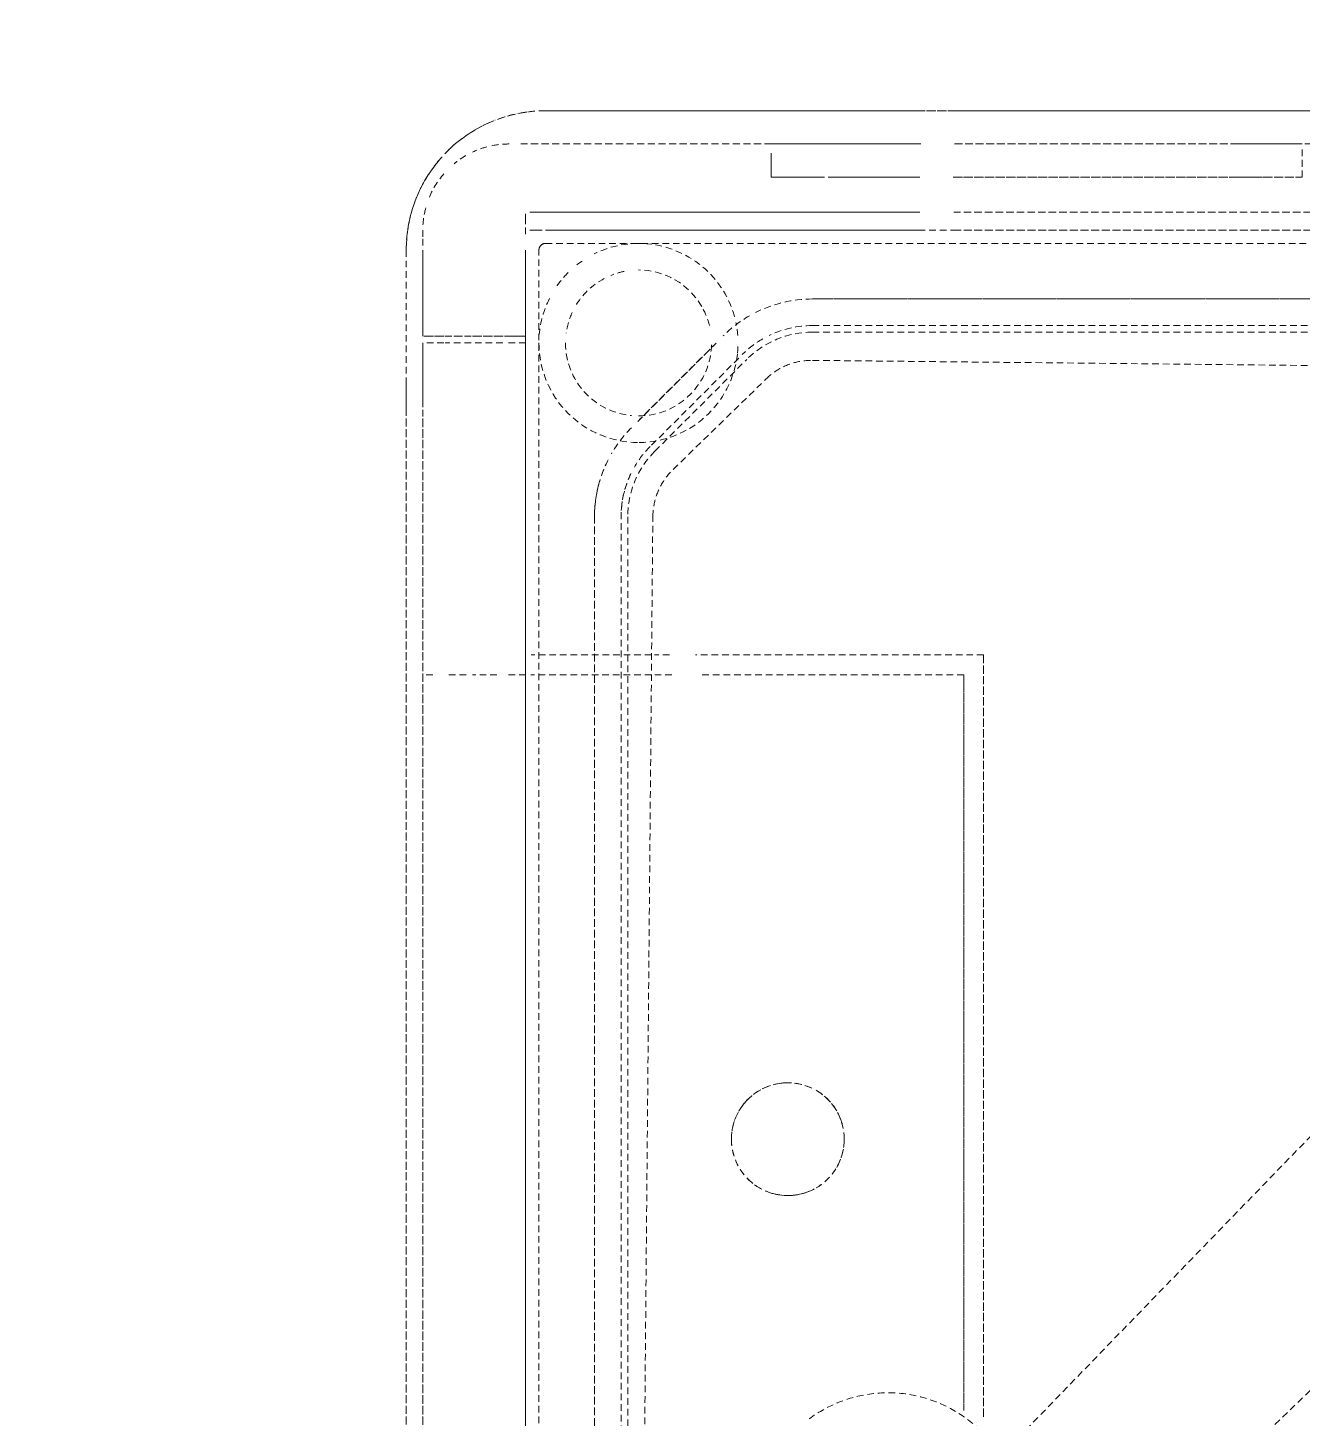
# Model space of a CAD drawing. Header units: millimetres. Extents: x -10915 to 60194, y -32941 to 46712.
# Drawn here: x 7756.1 to 7948.1, y 8898.6 to 9108.1 of the extents above; entities that cross this region are included whole.
import ezdxf

# ---------------------------------------------------------------- set-up
doc = ezdxf.new("R2010")
doc.units = ezdxf.units.MM
doc.linetypes.add('200_ШТРИХ_ш1п0_6_', pattern=[1.6, 1, -0.6])
doc.layers.add('Перекрытие штриховка', color=7, linetype='Continuous', lineweight=18)
doc.layers.add('Сантехника', color=7, linetype='Continuous', lineweight=18)

# ---------------------------------------------------------------- blocks, each defined once
blk = doc.blocks.new('Reece_Tap_Wolfen_Drinking-Fountain - 10 L_Stainless Steel-V82-План полов 2-го этажа')
at = {"layer": 'Сантехника', "linetype": '200_ШТРИХ_ш1п0_6_'}
for p, q in [((-155, 134), (-155, -134)), ((61.95, -43.63), (-94.5, 117.74)), ((-121.63, -93.79), (-121.63, 115.75)), ((-117.38, -93.79), (-115.44, 92.77)), ((-115.44, 92.77), (43.88, -61.7)), ((-100.94, -114.78), (-114.59, -100.75)), ((-103.69, -117.52), (-117.52, -103.69)), ((119.74, -119.74), (-93.79, -117.84)), ((121.63, -121.63), (-93.79, -121.63)), ((-139.73, -135.2), (-139.73, -136.37)), ((-137, -134.51), (-137, -136.37)), ((-137.88, -137), (-139.48, -137)), ((-134, -155), (134, -155))]:
    blk.add_line(p, q, dxfattribs=at)
at = {"layer": 'Сантехника', "color": 253, "linetype": '200_ШТРИХ_ш1п0_6_', "true_color": 0xa3a3a3}
for p, q in [((-135, -134), (-135, 134)), ((-135, -134), (-135, 134)), ((-155, 72.4), (-155, -72.4)), ((-139.73, -72.47), (-139.73, 72.4)), ((-137, -72.4), (-137, 72.4)), ((-149.99, 20), (-149.99, -20)), ((-149.99, -72.4), (-149.99, -20)), ((-149.99, -29.63), (-149.99, -20)), ((-145, -20), (-149.14, -20)), ((-149.99, -29.63), (-149.99, -72.4)), ((41.85, -68), (-73, -68)), ((-73, -68), (-73, -111.39)), ((-70, -71), (40.89, -71)), ((-70, -71), (-70, -110.46)), ((-70, -71), (-70, -110.46)), ((40.89, -71), (-70, -71)), ((-155, -72), (-155, -78)), ((-155, -72), (-155, -78)), ((-149.99, -100), (-149.99, -77.47)), ((-149.99, -77.47), (-149.99, -90.37)), ((-155, -77.6), (-155, -110)), ((-139.73, -135.2), (-139.73, -77.6)), ((-137, -134), (-137, -77.6)), ((-149.99, -95), (-149.99, -90.37)), ((-149.99, -100), (-149.99, -95)), ((-149.99, -100), (-149.99, -137.73)), ((-148.62, -100), (-145, -100)), ((-70, -114.98), (-70, -117.53)), ((-70, -114.98), (-70, -117.53)), ((-73, -115.34), (-73, -117.57)), ((-73, -118.03), (-73, -136.18)), ((-70, -118.05), (-70, -136.24)), ((-70, -118.05), (-70, -136.24)), ((134, -135), (-134, -135)), ((134, -135), (-134, -135)), ((-134, -137), (-121, -137)), ((-121, -137), (-121, -140.18)), ((-120, -137), (-121, -137)), ((120, -137), (-120, -137)), ((-120, -137), (120, -137)), ((-120, -137), (-120, -140.18)), ((-120, -137), (-120, -140.18)), ((-121, -140.41), (-121, -145)), ((-120, -140.43), (-120, -145)), ((-120, -140.43), (-120, -145)), ((-121, -145.2), (-121, -149.14)), ((-120, -145.22), (-120, -149.14)), ((-120, -145.22), (-120, -149.14)), ((-121, -149.3), (-121, -152.32)), ((-120, -149.31), (-120, -152.32)), ((-120, -149.31), (-120, -152.32)), ((-134.7, -152.5), (-136.99, -152.5)), ((-121, -152.5), (-134, -152.5)), ((-120, -152.5), (-111.6, -152.5)), ((-111.6, -152.5), (-120, -152.5)), ((-110.33, -152.5), (-111.6, -152.5)), ((110, -152.5), (-109.92, -152.5)), ((-110, -155), (110, -155))]:
    blk.add_line(p, q, dxfattribs=at)
at = {"layer": 'Сантехника', "color": 251, "linetype": '200_ШТРИХ_ш1п0_6_', "true_color": 0x666666}
for p, q in [((-126.63, 115.75), (-126.63, -93.79)), ((-126.63, -93.79), (-126.63, 115.75)), ((-155, -110), (-155, 110)), ((-155, 110), (-155, -110)), ((-122.63, -93.79), (-122.63, 106.48)), ((-122.63, -93.79), (-122.63, 106.48)), ((-149.99, -72.4), (-149.99, 72.53)), ((-139.73, 72.4), (-139.73, -72.47)), ((-137, 72.4), (-137, -72.4)), ((-73, -68), (41.85, -68)), ((-73, -68), (-73, -111.39)), ((-137, -72), (-137, -78)), ((-137, -72), (-137, -78)), ((-149.99, -137.73), (-149.99, -77.47)), ((-139.73, -77.6), (-139.73, -135.2)), ((-137, -77.6), (-137, -134)), ((-104.58, -118.04), (-118.01, -104.61)), ((-104.58, -118.04), (-118.01, -104.61)), ((-119.96, -108.32), (-108.17, -120.11)), ((-108.17, -120.11), (-119.96, -108.32)), ((-155, -110), (-155, -114)), ((-155, -110), (-155, -114)), ((-155, -110), (-155, -134)), ((-73, -115.34), (-73, -117.57)), ((-73, -118.03), (-73, -136.18)), ((122.55, -122.63), (-93.79, -122.63)), ((122.55, -122.63), (-93.79, -122.63)), ((-93.79, -126.63), (126.25, -126.63)), ((126.25, -126.63), (-93.79, -126.63)), ((-139.73, -136.37), (-139.73, -135.2)), ((-137, -136.37), (-137, -134.51)), ((-139.48, -137), (-137.88, -137)), ((-136.38, -137), (-137.88, -137)), ((-121, -137), (-134, -137)), ((-121, -140.18), (-121, -137)), ((-121, -137), (-120, -137)), ((-120, -137), (120, -137)), ((-120, -137), (-120, -140.18)), ((-121, -145), (-121, -140.41)), ((-120, -140.43), (-120, -145)), ((-121, -149.14), (-121, -145.2)), ((-120, -145.22), (-120, -149.14)), ((-121, -152.32), (-121, -149.3)), ((-120, -149.31), (-120, -152.32)), ((-136.99, -152.5), (-134.7, -152.5)), ((-134, -152.5), (-121, -152.5)), ((-111.6, -152.5), (-120, -152.5)), ((-134, -155), (-110, -155)), ((-114, -155), (-113.9, -155)), ((-114, -155), (-110, -155)), ((-113.9, -155), (-110, -155)), ((-110, -155), (110, -155)), ((110, -155), (-110, -155))]:
    blk.add_line(p, q, dxfattribs=at)
at = {"layer": 'Сантехника', "color": 7, "linetype": '200_ШТРИХ_ш1п0_6_', "true_color": 0xfdfdfd}
for p, q in [((-149.99, -72.4), (-149.99, -20)), ((-149.99, -29.63), (-149.99, -20)), ((-149.99, -72.4), (-149.99, -20)), ((-149.99, -25), (-149.99, -20)), ((-149.99, -72.4), (-149.99, -20)), ((-149.99, -29.63), (-149.99, -20)), ((-149.99, -72.4), (-149.99, -20)), ((-149.99, -29.63), (-149.99, -20)), ((-149.99, -72.4), (-149.99, -20)), ((-149.99, -29.63), (-149.99, -20)), ((-149.99, -72.4), (-149.99, -20)), ((-149.99, -22.98), (-149.99, -20)), ((-149.99, -72.4), (-149.99, -20)), ((-149.99, -27.26), (-149.99, -20)), ((-149.99, -72.4), (-149.99, -20)), ((-149.99, -29.63), (-149.99, -20)), ((-149.99, -20), (-149.99, -72.4)), ((-149.14, -20), (-145, -20)), ((-145, -20), (-149.14, -20)), ((-145, -20), (-149.14, -20)), ((-145, -20), (-149.14, -20)), ((-145, -20), (-149.14, -20)), ((-145, -20), (-149.14, -20)), ((-145, -20), (-149.14, -20)), ((-145, -20), (-149.14, -20)), ((-145, -20), (-145, -29.63)), ((-145, -20), (-145, -72.61)), ((-145, -20), (-145, -29.63)), ((-145, -20), (-145, -72.61)), ((-145, -20), (-145, -29.63)), ((-145, -20), (-145, -72.61)), ((-145, -20), (-145, -29.63)), ((-145, -20), (-145, -72.61)), ((-145, -20), (-145, -29.63)), ((-145, -20), (-145, -72.61)), ((-145, -20), (-145, -21.28)), ((-145, -20), (-145, -72.61)), ((-145, -20), (-145, -27.26)), ((-145, -20), (-145, -72.61)), ((-145, -20), (-145, -29.63)), ((-145, -20), (-145, -72.61)), ((-145, -20), (-145, -22.98)), ((-145, -20), (-145, -72.61)), ((-149.99, -29.63), (-149.99, -22.98)), ((-145, -21.28), (-145, -29.63)), ((-145, -22.98), (-145, -29.63)), ((-149.99, -27.26), (-149.99, -25)), ((-149.99, -29.63), (-149.99, -27.26)), ((-149.99, -29.63), (-149.99, -27.26)), ((-145, -27.26), (-145, -29.63)), ((-149.99, -29.63), (-149.99, -72.4)), ((-149.99, -29.63), (-149.99, -72.4)), ((-149.99, -29.63), (-149.99, -72.4)), ((-149.99, -29.63), (-149.99, -72.4)), ((-149.99, -29.63), (-149.99, -72.4)), ((-149.99, -29.63), (-149.99, -72.4)), ((-149.99, -29.63), (-149.99, -72.4)), ((-149.99, -29.63), (-149.99, -72.4)), ((-145, -72.61), (-145, -29.63)), ((-145, -72.61), (-145, -29.63)), ((-145, -72.61), (-145, -29.63)), ((-145, -72.61), (-145, -29.63)), ((-145, -72.61), (-145, -29.63)), ((-145, -72.61), (-145, -29.63)), ((-145, -72.61), (-145, -29.63)), ((-145, -72.61), (-145, -29.63)), ((-145, -72.61), (-145, -29.63)), ((-149.99, -100), (-149.99, -77.47)), ((-149.99, -77.47), (-149.99, -90.37)), ((-149.99, -100), (-149.99, -77.47)), ((-149.99, -77.47), (-149.99, -90.37)), ((-149.99, -100), (-149.99, -77.47)), ((-149.99, -77.47), (-149.99, -90.37)), ((-149.99, -100), (-149.99, -77.47)), ((-149.99, -77.47), (-149.99, -90.37)), ((-149.99, -100), (-149.99, -77.47)), ((-149.99, -77.47), (-149.99, -90.37)), ((-149.99, -100), (-149.99, -77.47)), ((-149.99, -77.47), (-149.99, -90.37)), ((-149.99, -100), (-149.99, -77.47)), ((-149.99, -77.47), (-149.99, -90.37)), ((-149.99, -100), (-149.99, -77.47)), ((-149.99, -77.47), (-149.99, -90.37)), ((-149.99, -77.47), (-149.99, -100)), ((-145, -90.37), (-145, -77.6)), ((-145, -77.6), (-145, -100)), ((-145, -90.37), (-145, -77.6)), ((-145, -77.6), (-145, -100)), ((-145, -90.37), (-145, -77.6)), ((-145, -77.6), (-145, -100)), ((-145, -90.37), (-145, -77.6)), ((-145, -77.6), (-145, -100)), ((-145, -90.37), (-145, -77.6)), ((-145, -77.6), (-145, -100)), ((-145, -90.37), (-145, -77.6)), ((-145, -77.6), (-145, -100)), ((-145, -90.37), (-145, -77.6)), ((-145, -77.6), (-145, -100)), ((-145, -90.37), (-145, -77.6)), ((-145, -77.6), (-145, -100)), ((-145, -90.37), (-145, -77.6)), ((-145, -77.6), (-145, -100)), ((-149.99, -92.74), (-149.99, -90.37)), ((-149.99, -100), (-149.99, -90.37)), ((-149.99, -100), (-149.99, -90.37)), ((-149.99, -100), (-149.99, -90.37)), ((-149.99, -100), (-149.99, -90.37)), ((-149.99, -100), (-149.99, -90.37)), ((-149.99, -97.02), (-149.99, -90.37)), ((-149.99, -98.72), (-149.99, -90.37)), ((-145, -90.37), (-145, -100)), ((-145, -90.37), (-145, -92.74)), ((-145, -90.37), (-145, -100)), ((-145, -90.37), (-145, -100)), ((-145, -90.37), (-145, -100)), ((-145, -90.37), (-145, -92.74)), ((-145, -90.37), (-145, -100)), ((-145, -90.37), (-145, -100)), ((-145, -90.37), (-145, -95)), ((-149.99, -100), (-149.99, -92.74)), ((-145, -92.74), (-145, -100)), ((-145, -92.74), (-145, -98.72)), ((-145, -95), (-145, -100)), ((-149.99, -100), (-149.99, -97.02)), ((-149.99, -100), (-149.99, -98.72)), ((-145, -100), (-148.62, -100)), ((-148.62, -100), (-145, -100)), ((-148.62, -100), (-145, -100)), ((-148.62, -100), (-145, -100)), ((-148.62, -100), (-145, -100)), ((-148.62, -100), (-145, -100)), ((-148.62, -100), (-145, -100)), ((-148.62, -100), (-145, -100)), ((-145, -98.72), (-145, -100))]:
    blk.add_line(p, q, dxfattribs=at)
at = {"layer": 'Сантехника', "color": 7, "linetype": '200_ШТРИХ_ш1п0_6_', "true_color": 0xfcfcfc}
for p, q in [((-149.99, -72.4), (-149.99, -20)), ((-149.99, -27.26), (-149.99, -20)), ((-145, -20), (-149.14, -20)), ((-145, -20), (-145, -21.28)), ((-145, -20), (-145, -72.61)), ((-145, -21.28), (-145, -22.98)), ((-145, -22.98), (-145, -29.63)), ((-149.99, -29.63), (-149.99, -27.26)), ((-149.99, -29.63), (-149.99, -72.4)), ((-145, -72.61), (-145, -29.63)), ((-149.99, -100), (-149.99, -77.47)), ((-149.99, -77.47), (-149.99, -90.37)), ((-145, -90.37), (-145, -77.6)), ((-145, -77.6), (-145, -100)), ((-149.99, -92.74), (-149.99, -90.37)), ((-145, -90.37), (-145, -100)), ((-149.99, -95), (-149.99, -92.74)), ((-149.99, -100), (-149.99, -95)), ((-148.62, -100), (-145, -100))]:
    blk.add_line(p, q, dxfattribs=at)
at = {"layer": 'Сантехника', "color": 7, "linetype": '200_ШТРИХ_ш1п0_6_', "true_color": 0xfafafa}
for p, q in [((-149.99, -72.4), (-149.99, -20)), ((-149.99, -29.63), (-149.99, -20)), ((-145, -20), (-149.14, -20)), ((-145, -20), (-145, -29.63)), ((-145, -20), (-145, -72.61)), ((-149.99, -29.63), (-149.99, -72.4)), ((-145, -72.61), (-145, -29.63)), ((-149.99, -100), (-149.99, -77.47)), ((-149.99, -77.47), (-149.99, -90.37)), ((-145, -90.37), (-145, -77.6)), ((-145, -77.6), (-145, -100)), ((-149.99, -100), (-149.99, -90.37)), ((-145, -90.37), (-145, -100)), ((-148.62, -100), (-145, -100))]:
    blk.add_line(p, q, dxfattribs=at)
at = {"layer": 'Сантехника', "color": 7, "linetype": '200_ШТРИХ_ш1п0_6_', "true_color": 0xf7f7f7}
for p, q in [((-149.99, -72.4), (-149.99, -20)), ((-149.99, -29.63), (-149.99, -20)), ((-145, -20), (-149.14, -20)), ((-145, -20), (-145, -25)), ((-145, -20), (-145, -72.61)), ((-145, -25), (-145, -29.63)), ((-149.99, -29.63), (-149.99, -72.4)), ((-145, -72.61), (-145, -29.63)), ((-149.99, -100), (-149.99, -77.47)), ((-149.99, -77.47), (-149.99, -90.37)), ((-145, -90.37), (-145, -77.6)), ((-145, -77.6), (-145, -100)), ((-149.99, -98.72), (-149.99, -90.37)), ((-145, -90.37), (-145, -92.74)), ((-145, -92.74), (-145, -97.02)), ((-145, -97.02), (-145, -100)), ((-149.99, -100), (-149.99, -98.72)), ((-148.62, -100), (-145, -100))]:
    blk.add_line(p, q, dxfattribs=at)
at = {"layer": 'Сантехника', "color": 7, "linetype": '200_ШТРИХ_ш1п0_6_', "true_color": 0xf2f2f2}
for p, q in [((-149.99, -72.4), (-149.99, -20)), ((-149.99, -29.63), (-149.99, -20)), ((-145, -20), (-149.14, -20)), ((-145, -20), (-145, -25)), ((-145, -20), (-145, -72.61)), ((-145, -25), (-145, -29.63)), ((-149.99, -29.63), (-149.99, -72.4)), ((-145, -72.61), (-145, -29.63)), ((-149.99, -100), (-149.99, -77.47)), ((-149.99, -77.47), (-149.99, -90.37)), ((-145, -90.37), (-145, -77.6)), ((-145, -77.6), (-145, -100)), ((-149.99, -97.02), (-149.99, -90.37)), ((-145, -90.37), (-145, -97.02)), ((-149.99, -98.72), (-149.99, -97.02)), ((-145, -97.02), (-145, -98.72)), ((-149.99, -100), (-149.99, -98.72)), ((-148.62, -100), (-145, -100)), ((-145, -98.72), (-145, -100)), ((70, -137), (-70, -137)), ((70, -137), (-70, -137))]:
    blk.add_line(p, q, dxfattribs=at)
at = {"layer": 'Сантехника', "color": 254, "linetype": '200_ШТРИХ_ш1п0_6_', "true_color": 0xeaeaea}
for p, q in [((-149.99, -72.4), (-149.99, -20)), ((-149.99, -25), (-149.99, -20)), ((-145, -20), (-149.14, -20)), ((-145, -20), (-145, -29.63)), ((-145, -20), (-145, -72.61)), ((-149.99, -27.26), (-149.99, -25)), ((-149.99, -29.63), (-149.99, -27.26)), ((-149.99, -29.63), (-149.99, -72.4)), ((-145, -72.61), (-145, -29.63)), ((-149.99, -100), (-149.99, -77.47)), ((-149.99, -77.47), (-149.99, -90.37)), ((-145, -90.37), (-145, -77.6)), ((-145, -77.6), (-145, -100)), ((-149.99, -95), (-149.99, -90.37)), ((-145, -90.37), (-145, -100)), ((-149.99, -100), (-149.99, -95)), ((-148.62, -100), (-145, -100)), ((-70, -137), (-73, -137)), ((-70, -137), (-73, -137)), ((-70, -137), (70, -137)), ((70, -137), (-70, -137)), ((-70, -152.5), (70, -152.5))]:
    blk.add_line(p, q, dxfattribs=at)
at = {"layer": 'Сантехника', "color": 254, "linetype": '200_ШТРИХ_ш1п0_6_', "true_color": 0xdddddd}
for p, q in [((-149.99, -72.4), (-149.99, -20)), ((-149.99, -22.98), (-149.99, -20)), ((-145, -20), (-149.14, -20)), ((-145, -20), (-145, -27.26)), ((-145, -20), (-145, -72.61)), ((-149.99, -27.26), (-149.99, -22.98)), ((-149.99, -29.63), (-149.99, -27.26)), ((-145, -27.26), (-145, -29.63)), ((-149.99, -29.63), (-149.99, -72.4)), ((-145, -72.61), (-145, -29.63)), ((-149.99, -100), (-149.99, -77.47)), ((-149.99, -77.47), (-149.99, -90.37)), ((-145, -90.37), (-145, -77.6)), ((-145, -77.6), (-145, -100)), ((-149.99, -97.02), (-149.99, -90.37)), ((-145, -90.37), (-145, -92.74)), ((-145, -92.74), (-145, -95)), ((-145, -95), (-145, -97.02)), ((-149.99, -100), (-149.99, -97.02)), ((-145, -97.02), (-145, -98.72)), ((-148.62, -100), (-145, -100)), ((-145, -98.72), (-145, -100)), ((-73, -137), (-120, -137)), ((-73, -137), (-120, -137)), ((-73, -137), (-70, -137)), ((-70, -137), (-73, -137)), ((-111.6, -152.5), (-110.33, -152.5)), ((-109.92, -152.5), (-70, -152.5)), ((-70, -151), (-70, -152.32)), ((-70, -151), (-70, -152.32)), ((70, -152.5), (-70, -152.5)), ((-70, -152.5), (70, -152.5))]:
    blk.add_line(p, q, dxfattribs=at)
at = {"layer": 'Сантехника', "color": 9, "linetype": '200_ШТРИХ_ш1п0_6_', "true_color": 0xc7c7c7}
for p, q in [((-149.99, -72.4), (-149.99, -20)), ((-149.99, -21.28), (-149.99, -20)), ((-145, -20), (-149.14, -20)), ((-145, -20), (-145, -22.98)), ((-145, -20), (-145, -72.61)), ((-149.99, -29.63), (-149.99, -21.28)), ((-145, -22.98), (-145, -29.63)), ((-149.99, -29.63), (-149.99, -72.4)), ((-145, -72.61), (-145, -29.63)), ((-149.99, -100), (-149.99, -77.47)), ((-149.99, -77.47), (-149.99, -90.37)), ((-145, -90.37), (-145, -77.6)), ((-145, -77.6), (-145, -100)), ((-149.99, -100), (-149.99, -90.37)), ((-145, -90.37), (-145, -97.02)), ((-145, -97.02), (-145, -98.72)), ((-148.62, -100), (-145, -100)), ((-145, -98.72), (-145, -100)), ((-134, -137), (-121, -137)), ((-121, -137), (-134, -137)), ((-120, -137), (-73, -137)), ((-120, -137), (-120, -140.18)), ((-73, -137), (73, -137)), ((-70, -137), (-70, -140.18)), ((-70, -137), (-70, -140.18)), ((-120, -140.43), (-120, -145)), ((-70, -141.33), (-70, -145)), ((-70, -141.33), (-70, -145)), ((-120, -145.22), (-120, -149.14)), ((-70, -145.99), (-70, -149.14)), ((-70, -145.99), (-70, -149.14)), ((-120, -149.31), (-120, -152.32)), ((-120, -152.5), (-111.6, -152.5)), ((-111.6, -152.5), (-110.33, -152.5)), ((-110.33, -152.5), (-111.6, -152.5)), ((-109.92, -152.5), (110, -152.5)), ((110, -152.5), (-109.92, -152.5))]:
    blk.add_line(p, q, dxfattribs=at)
at = {"layer": 'Сантехника', "linetype": '200_ШТРИХ_ш1п0_6_', "flags": 128}
blk.add_lwpolyline([(-155, -134), (-154.98, -134.84), (-154.93, -135.68), (-154.85, -136.51), (-154.73, -137.35), (-154.58, -138.17), (-154.4, -138.99), (-154.18, -139.8), (-153.93, -140.61), (-153.65, -141.4), (-153.34, -142.18), (-153, -142.94), (-152.63, -143.7), (-152.22, -144.43), (-151.79, -145.15), (-151.33, -145.86), (-150.84, -146.54), (-150.33, -147.2), (-149.79, -147.85), (-149.22, -148.47), (-148.63, -149.06), (-148.02, -149.64), (-147.38, -150.19), (-146.72, -150.71), (-146.04, -151.2), (-145.35, -151.67), (-144.63, -152.11), (-143.9, -152.52), (-143.15, -152.9), (-142.39, -153.25), (-141.61, -153.57), (-140.82, -153.86), (-140.02, -154.12), (-139.21, -154.34), (-138.39, -154.54), (-137.57, -154.69), (-136.74, -154.82), (-135.9, -154.91), (-135.07, -154.97), (-134.23, -155), (-134, -155)], dxfattribs=at)
at = {"layer": 'Сантехника', "color": 253, "linetype": '200_ШТРИХ_ш1п0_6_', "true_color": 0xa3a3a3}
for centre, radius, start, end in [((0, -97.5), 8.5, 90, 150), ((0, -97.5), 8.5, 105, 113.7738), ((0, -97.5), 8.5, 90, 100.2505), ((0, -97.5), 8.5, 60, 90), ((0, -97.5), 8.5, 30, 90), ((0, -97.5), 8.5, 120, 150), ((0, -97.5), 8.5, 30, 55.3224), ((0, -97.5), 8.5, 154.7651, 270), ((0, -97.5), 8.5, 155.5788, 179.0604), ((0, -97.5), 8.5, 15, 27.9451), ((0, -97.5), 8.5, 337.6732, 27.8205), ((0, -97.5), 8.5, 3.1215, 15), ((0, -97.5), 8.5, 180, 195), ((0, -97.5), 8.5, 345, 360), ((0, -97.5), 8.5, 199.9252, 220.6541), ((0, -97.5), 8.5, 270, 330), ((0, -97.5), 8.5, 315, 338.5557), ((0, -97.5), 8.5, 225, 240), ((0, -97.5), 8.5, 270, 312.2869), ((-120, -120), 15, 105.2894, 180), ((-120, -120), 15, 94.2426, 101.8831), ((-120, -120), 15, 84.1156, 90), ((-120, -120), 15, 0.3601, 83.7844), ((0, -97.5), 8.5, 243.9669, 270), ((-120, -120), 11, 120, 180), ((-120, -120), 11, 103.9035, 118.6531), ((-120, -120), 11, 0, 90), ((-120, -120), 15, 180, 206.4531), ((-120, -120), 15, 270, 0), ((-120, -120), 11, 270, 354.451), ((-120, -120), 11, 191.4338, 202.2212), ((-120, -120), 11, 207.9227, 240), ((-120, -120), 15, 214.563, 220.119), ((-120, -120), 15, 225, 235.437), ((-120, -120), 11, 245.4269, 262.165), ((-134, -134), 1, 180, 195), ((-120, -120), 15, 243.5469, 265.1444), ((-134, -134), 1, 255, 270), ((-136.99, -139.5), 13, 180, 192.3508), ((-136.99, -139.5), 13, 195, 205.1206), ((-136.99, -139.5), 13, 210, 219.6316), ((-136.99, -139.5), 13, 229.0259, 248.7435), ((-136.99, -139.5), 13, 255, 267.1075)]:
    blk.add_arc(centre, radius, start, end, dxfattribs=at)
at = {"layer": 'Сантехника', "color": 251, "linetype": '200_ШТРИХ_ш1п0_6_', "true_color": 0x666666}
for centre, radius, start, end in [((-107.63, -93.79), 19, 180, 206.9089), ((-107.63, -93.79), 19, 180, 206.9089), ((-107.63, -93.79), 15, 180, 205.8386), ((-107.63, -93.79), 15, 180, 205.8386), ((-107.63, -93.79), 15, 210, 225), ((-107.63, -93.79), 15, 210, 225), ((-107.63, -93.79), 19, 210, 225), ((-107.63, -93.79), 19, 210, 225), ((-93.79, -107.63), 15, 225, 240), ((-93.79, -107.63), 15, 225, 240), ((-93.79, -107.63), 19, 225, 240), ((-93.79, -107.63), 19, 225, 240), ((-93.79, -107.63), 15, 244.1614, 270), ((-93.79, -107.63), 15, 244.1614, 255), ((-93.79, -107.63), 15, 255, 270), ((-93.79, -107.63), 19, 243.0911, 270), ((-93.79, -107.63), 19, 243.0911, 255), ((-93.79, -107.63), 19, 255, 270), ((-134, -134), 1, 180, 270), ((-134, -134), 1, 195, 255), ((-134, -134), 21, 187.6172, 192.0598), ((-136.99, -139.5), 13, 180, 192.3508), ((-136.99, -139.5), 13, 195, 205.1206), ((-136.99, -139.5), 13, 210, 219.6316), ((-136.99, -139.5), 13, 229.0259, 248.7435), ((-136.99, -139.5), 13, 255, 267.1075)]:
    blk.add_arc(centre, radius, start, end, dxfattribs=at)
at = {"layer": 'Сантехника', "linetype": '200_ШТРИХ_ш1п0_6_'}
for centre, radius, start, end in [((-107.63, -93.79), 14, 180, 225), ((-93.79, -107.63), 14, 225, 270), ((-134, -134), 21, 180, 187.6172), ((-134, -134), 21, 192.5039, 201.3737), ((-134, -134), 21, 203.6771, 225.815), ((-134, -134), 21, 230.284, 270)]:
    blk.add_arc(centre, radius, start, end, dxfattribs=at)
blk.add_open_spline([(43.95, -68.45), (42.81, -69.61), (40.87, -72.12), (38.9, -76.55), (38.06, -81.29), (38.37, -86.1), (39.79, -90.58), (41.37, -93.23), (42.26, -94.41)], degree=3, knots=[-1, -1, -1, -1, -0.875, -0.75, -0.625, -0.5, -0.375, -0.2596073, -0.2596073, -0.2596073, -0.2596073], dxfattribs=at)
for points in [[(-114.59, -100.75), (-115.2, -100.13), (-116.22, -98.77), (-117.19, -96.35), (-117.39, -94.66), (-117.38, -93.79)], [(-93.79, -117.84), (-94.69, -117.83), (-96.44, -117.59), (-98.93, -116.52), (-100.31, -115.43), (-100.94, -114.78)]]:
    blk.add_open_spline(points, degree=3, dxfattribs=at)

msp = doc.modelspace()

# ---------------------------------------------------------------- hatches: boundary and pattern name
at = {"layer": 'Перекрытие штриховка', "lineweight": 9, "true_color": 0x787878}
h = msp.add_hatch(dxfattribs=at)
h.set_pattern_fill('FP_81', color=8, style=0, pattern_type=2)
h.set_pattern_definition([(0, (7602.2, 10285.6), (0, 500), []), (90, (7602.2, 10285.6), (-500, 3e-14), [])])
h.paths.add_polyline_path([(7818.267, 8794.61), (7818.716, 8795.354), (7818.045, 8795.354)])
h.paths.add_polyline_path([(7822.066, 9090.474), (7823.355, 9089.555), (7823.098, 9090.781), (7822.098, 9090.483)])
h.paths.add_polyline_path([(8117.929, 9086.675), (8117.48, 9085.93), (8118.151, 9085.93)])
h.paths.add_polyline_path([(8114.13, 8790.811), (8112.841, 8791.73), (8110.985, 8789.875), (8114.098, 8790.802)])
h.paths.add_polyline_path([(17360.972, 8727.642), (18069, 8727.642), (17356.472, 9139.021), (17360.972, 9146.815), (17352.312, 9151.815), (17378.312, 9196.848), (17369.652, 9201.848), (17374.152, 9209.642), (18201.206, 8732.142), (18198.608, 8727.642), (18284, 8727.642), (18284, 8769.642), (21580.032, 8769.642), (21580.032, 8759.642), (24190.565, 8759.642), (24190.565, 8772.642), (21435, 8772.642), (21435, 8782.642), (24190.565, 8782.642), (24190.565, 9747.026), (24207.565, 9747.026), (24207.565, 9797.026), (23407.565, 9797.026), (23407.565, 9847.026), (24207.565, 9847.026), (24207.565, 11522.026), (23232.565, 11522.026), (23232.565, 11572.026), (24207.565, 11572.026), (24207.565, 11622.026), (24190.565, 11622.026), (24190.565, 12377.026), (24165.565, 12377.026), (24165.565, 12573.451), (22069.437, 12573.451), (22069.437, 12529.451), (22067.437, 12529.451), (22067.437, 12527.451), (21542.437, 12527.451), (21542.437, 12529.451), (21540.437, 12529.451), (21540.437, 12573.451), (16419.443, 12573.451), (16419.443, 12525.45), (16417.443, 12525.45), (16417.443, 12523.45), (15414.461, 12523.45), (15414.461, 12525.45), (15412.461, 12525.45), (15412.461, 12697.769), (10590, 12710.504), (10590, 12722.464), (10580, 12721.771), (10579.304, 12712.214), (10577, 12710.098), (10577, 12703.114), (10575, 12702.531), (10575, 12701.119), (10577, 12701.114), (10577, 12199.078), (10575, 12199.078), (10575, 12197.078), (10075, 12197.078), (10075, 12249.078), (9943.127, 12249.078), (9224.135, 11834.155), (9220.966, 11839.644), (9230.925, 11845.394), (9217.425, 11868.776), (9227.385, 11874.526), (9224.216, 11880.202), (9863.127, 12249.078), (9045, 12249.078), (9045, 12197.078), (7506.078, 12197.078), (7506.078, 12194.078), (9045, 12194.078), (9045, 12184.078), (7506.078, 12184.078), (7506.078, 12033.264), (7389.915, 12033.264), (7390.918, 8940), (7585.598, 8940), (7585.598, 8785.642), (7834.098, 8786.324), (7820.531, 8791.248), (7815.33, 8800.283), (7815.017, 8801.453), (7813.812, 8803.963), (7813.098, 8830.642), (7813.779, 9074.642), (7819.722, 9088.895), (7828.257, 9093.305), (7828.598, 9093.439), (7831.098, 9094.924), (7960.737, 9095.642), (8102.098, 9094.961), (8115.665, 9090.037), (8120.866, 9081.001), (8121.179, 9079.832), (8122.379, 9077.637), (8123.144, 9037.639), (8133.168, 9037.639), (8133.168, 9024.649), (8123.144, 9024.649), (8122.416, 8806.642), (8116.474, 8792.39), (8108.264, 8787.913), (8107.598, 8787.846), (8105.991, 8786.372), (8114.13, 8785.642), (8375.598, 8785.642), (8375.598, 8793.642), (13538.198, 8793.642), (13538.198, 8783.642), (8375.598, 8783.642), (8375.598, 8769.642), (13538.198, 8769.642), (13538.198, 8727.642), (13623.59, 8727.642), (13621.249, 8732.291), (13997.713, 8949.642), (14002.213, 8941.848), (14011.436, 8945.874), (14036.873, 8901.815), (14045.533, 8906.815), (14050.033, 8899.021), (13753.198, 8727.642), (14843.198, 8727.642), (14130.67, 9139.021), (14135.17, 9146.815), (14126.509, 9151.815), (14152.509, 9196.848), (14143.849, 9201.848), (14148.349, 9209.642), (14975.403, 8732.142), (14972.805, 8727.642), (15058.198, 8727.642), (15058.198, 8769.642), (16764, 8769.642), (16764, 8727.642), (16849.392, 8727.642), (16846.794, 8732.142), (17223.515, 8949.642), (17228.015, 8941.848), (17237.238, 8945.874), (17262.676, 8901.815), (17271.336, 8906.815), (17275.836, 8899.021), (16979, 8727.642), (17356.472, 8727.642)])
h.paths.add_polyline_path([(18188.046, 8727.642), (18191, 8727.642), (18188.046, 8729.348), (18187.061, 8727.642)])
h.paths.add_polyline_path([(16860.939, 8727.642), (16859.954, 8729.348), (16857, 8727.642), (16859.954, 8727.642)])
h.paths.add_polyline_path([(14961.258, 8727.642), (14965.198, 8727.642), (14962.243, 8729.348)])
h.paths.add_polyline_path([(13631.198, 8727.642), (13635.137, 8727.642), (13634.152, 8729.348)])
h.paths.add_polyline_path([(21580.032, 8747.642), (21580.032, 8757.642), (21435, 8757.642), (21435, 8747.642)])
h.paths.add_polyline_path([(21429, 8783.642), (18284, 8783.642), (18284, 8793.642), (21429, 8793.642)])
h.paths.add_polyline_path([(15968.452, 8783.642), (15058.198, 8783.642), (15058.198, 8793.642), (16764, 8793.642), (16764, 8783.642), (16046.878, 8783.642)])
h.paths.add_polyline_path([(7575.598, 8785.642), (7575.598, 8930), (7389.915, 8930), (7390.628, 8927), (7570.598, 8927), (7570.598, 8925), (7572.598, 8925), (7572.598, 8785.642)])
h.paths.add_polyline_path([(7832.38, 8800.911), (7833.204, 8802.074), (7831.822, 8800.911)])
h.paths.add_polyline_path([(8104.472, 8800.911), (8105.098, 8802.204), (8104.432, 8803.642), (8102.805, 8802.851), (8103.81, 8800.911)])
h.paths.add_polyline_path([(7833.232, 9077.642), (7833.391, 9078.433), (7832.094, 9079.081), (7831.098, 9078.52), (7832.729, 9077.642)])
h.paths.add_polyline_path([(7493.078, 12197.078), (7493.078, 12199.078), (7491.078, 12199.078)])
h.paths.add_polyline_path([(7491.078, 12043.264), (7496.078, 12043.264), (7496.078, 12197.078), (7493.078, 12197.078), (7493.078, 12058.264), (7491.078, 12058.264), (7491.078, 12056.264), (7389.915, 12056.264), (7389.915, 12043.264), (7481.078, 12043.264)])
h.paths.add_polyline_path([(10486.777, 12184.078), (10075, 12184.078), (10075, 12194.078), (10580, 12194.078), (10580, 12710.491), (10590, 12710.214), (10590, 12184.078), (10489.589, 12184.078)])
h.paths.add_polyline_path([(20261.628, 12585.451), (21540.437, 12585.451), (21540.437, 12681.636), (16419.443, 12695.118), (16419.443, 12585.451), (18167.86, 12585.451)])
h.paths.add_polyline_path([(23925.724, 12585.451), (24165.565, 12585.451), (24165.565, 12674.725), (22069.437, 12680.243), (22069.437, 12585.451), (23878.56, 12585.451)])
h.paths.add_polyline_path([(21831.955, 12585.451), (22017.437, 12585.451), (22017.437, 12680.38), (21592.437, 12681.499), (21592.437, 12585.451)])
h.paths.add_polyline_path([(10580, 12710.491), (10577.048, 12710.53), (10580, 12712.214), (10580, 12710.504)])

# ---------------------------------------------------------------- block references
at = {"layer": 'Сантехника', "color": 253, "linetype": '200_ШТРИХ_ш1п0_6_', "true_color": 0xa3a3a3, "rotation": 269.9999999999997}
msp.add_blockref('Reece_Tap_Wolfen_Drinking-Fountain - 10 L_Stainless Steel-V82-План полов 2-го этажа', (7968.098, 8940.642), dxfattribs=at)

doc.saveas('drawing.dxf')
